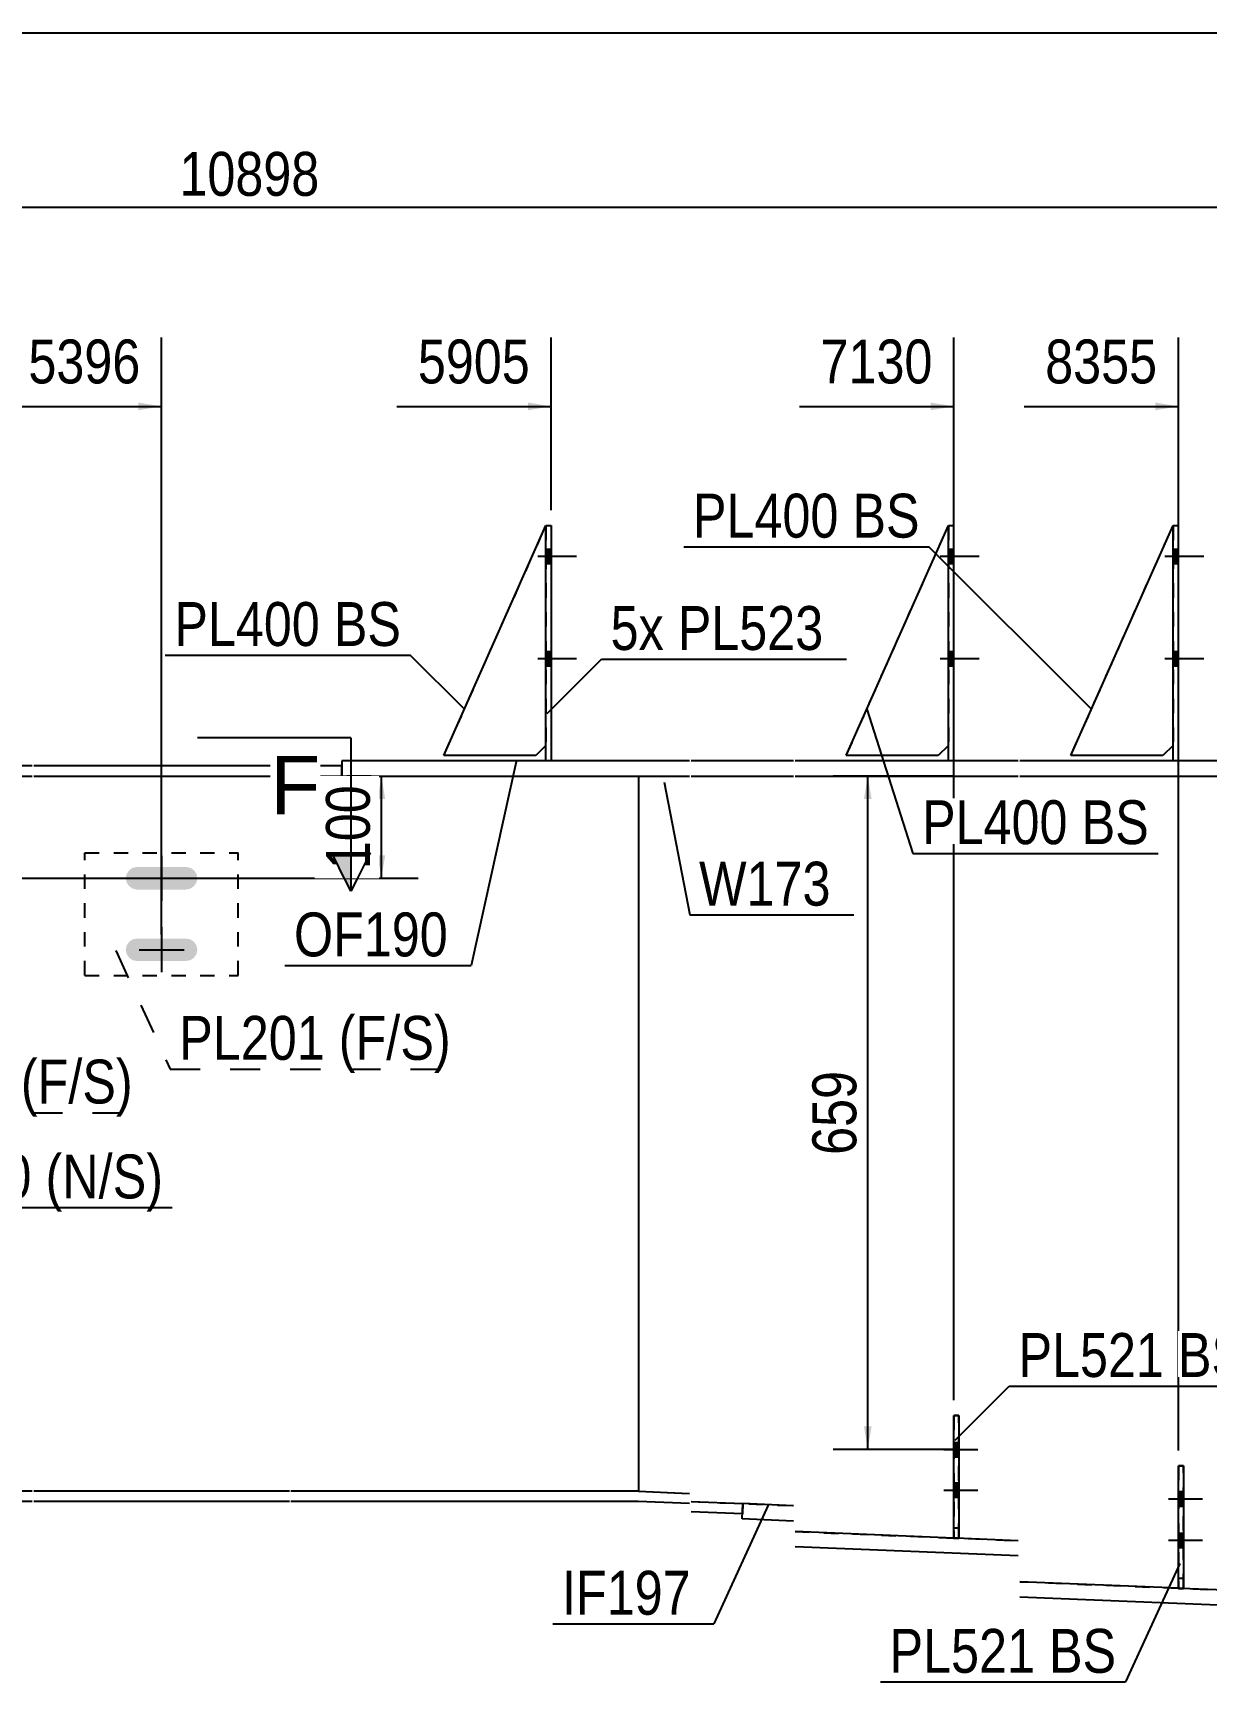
# Model space of a CAD drawing. Header units: millimetres. Extents: x -43 to 360, y -205 to 72.
# Drawn here: x 143.6 to 220.1, y -35.8 to 71.8 of the extents above; entities that cross this region are included whole.
import ezdxf

# ---------------------------------------------------------------- set-up
doc = ezdxf.new("R2010")
doc.units = ezdxf.units.MM
doc.linetypes.add('DXK_LINE_DOT1', pattern=[1.8814, 0.9407, -0.9407])
doc.linetypes.add('DXK_LINE_DOT2', pattern=[3.9198, 1.9599, -1.9599])
doc.styles.add('Arial', font='ARIAL.TTF', dxfattribs={"height": 0.2})
doc.styles.add('Arial Narrow', font='ARIALN.TTF', dxfattribs={"height": 0.2})

# ---------------------------------------------------------------- blocks, each defined once
blk = doc.blocks.new('Unknown-627019284-14518')
at = {"color": 5, "linetype": 'Continuous'}
blk.add_line((359.72, 71.81), (-40.28, 71.81), dxfattribs=at)
blk = doc.blocks.new('Part-627019284-8017 - 7994')
at = {"color": 2, "linetype": 'Continuous'}
blk.add_line((183.05, 23.33), (183.05, -23.33), dxfattribs=at)
at = {"color": 7, "linetype": 'DXK_LINE_DOT1'}
for p, q in [((183.05, 23.33), (186.39, 23.33)), ((186.49, 23.33), (193.17, 23.33)), ((193.27, 23.33), (207.82, 23.33)), ((207.92, 23.33), (222.47, 23.33)), ((222.57, 23.33), (243.21, 23.33)), ((243.21, 23.33), (243.21, -33.33)), ((183.05, -23.33), (186.39, -23.47)), ((186.49, -24), (193.17, -24.27)), ((193.27, -25.96), (207.82, -26.55)), ((207.92, -29.23), (222.47, -29.82)), ((222.57, -32.51), (243.21, -33.33))]:
    blk.add_line(p, q, dxfattribs=at)
blk = doc.blocks.new('Part-627019284-8019 - 7994')
at = {"color": 2, "linetype": 'Continuous'}
for p, q in [((76.45, -24), (76.45, -23.33)), ((76.45, -23.33), (79.79, -23.33)), ((79.89, -23.33), (94.25, -23.33)), ((94.35, -23.33), (104.7, -23.33)), ((120.75, -23.33), (105.04, -23.33)), ((143.52, -23.33), (120.85, -23.33)), ((160.29, -23.33), (143.62, -23.33)), ((183.05, -23.33), (160.39, -23.33)), ((183.05, -23.33), (186.39, -23.47)), ((79.79, -24), (76.45, -24)), ((94.25, -24), (79.89, -24)), ((120.75, -24), (94.35, -24)), ((143.52, -24), (120.85, -24)), ((160.29, -24), (143.62, -24)), ((183.04, -24), (160.39, -24)), ((186.39, -24.13), (183.04, -24)), ((186.49, -24), (189.86, -24.13)), ((189.83, -24.8), (186.49, -24.67)), ((189.86, -24.13), (189.83, -24.8))]:
    blk.add_line(p, q, dxfattribs=at)
at = {"color": 7, "linetype": 'DXK_LINE_DOT1'}
blk.add_line((105.04, -23.33), (104.7, -23.33), dxfattribs=at)
blk = doc.blocks.new('Part-627019284-8011 - 7994')
at = {"color": 2, "linetype": 'Continuous'}
for p, q in [((76.45, 24), (76.45, 23.33)), ((79.79, 24), (76.45, 24)), ((94.25, 24), (79.89, 24)), ((120.75, 24), (94.35, 24)), ((143.52, 24), (120.85, 24)), ((160.29, 24), (143.62, 24)), ((163.72, 24), (160.39, 24)), ((163.72, 23.33), (163.72, 24)), ((76.45, 23.33), (79.79, 23.33)), ((79.89, 23.33), (94.25, 23.33)), ((94.35, 23.33), (120.75, 23.33)), ((120.85, 23.33), (143.52, 23.33)), ((143.62, 23.33), (160.29, 23.33)), ((160.39, 23.33), (163.72, 23.33))]:
    blk.add_line(p, q, dxfattribs=at)
blk = doc.blocks.new('Part-627019284-8013 - 7994')
at = {"color": 2, "linetype": 'Continuous'}
for p, q in [((163.72, 24.33), (163.72, 23.33)), ((186.39, 24.33), (163.72, 24.33)), ((193.17, 24.33), (186.49, 24.33)), ((207.82, 24.33), (193.27, 24.33)), ((222.47, 24.33), (207.92, 24.33)), ((163.72, 23.33), (186.39, 23.33)), ((186.49, 23.33), (193.17, 23.33)), ((193.27, 23.33), (207.82, 23.33)), ((207.92, 23.33), (222.47, 23.33))]:
    blk.add_line(p, q, dxfattribs=at)
blk = doc.blocks.new('Part-627019284-8022 - 7994')
at = {"color": 2, "linetype": 'Continuous'}
for p, q in [((189.82, -25.13), (189.86, -24.13)), ((193.17, -24.27), (189.86, -24.13)), ((193.17, -25.27), (189.82, -25.13)), ((203.62, -26.38), (193.27, -25.96)), ((207.82, -26.55), (203.78, -26.38)), ((207.82, -27.55), (193.27, -26.96)), ((218.27, -29.65), (207.92, -29.23)), ((222.47, -29.82), (218.43, -29.66)), ((222.47, -30.82), (207.92, -30.24)), ((243.21, -33.33), (222.57, -32.51)), ((243.17, -34.33), (243.21, -33.33)), ((243.17, -34.33), (222.57, -33.51))]:
    blk.add_line(p, q, dxfattribs=at)
blk = doc.blocks.new('Part-627019284-8090 - 7994')
at = {"color": 7, "linetype": 'DXK_LINE_DOT1'}
for p, q in [((218.27, -21.66), (218.27, -29.66)), ((218.6, -21.66), (218.27, -21.66)), ((218.6, -29.66), (218.6, -21.66)), ((218.27, -29.66), (218.6, -29.66))]:
    blk.add_line(p, q, dxfattribs=at)
blk = doc.blocks.new('Part-627019284-8035 - 7994')
at = {"color": 7, "linetype": 'DXK_LINE_DOT1'}
for p, q in [((146.95, 10.33), (146.95, 18.33)), ((146.95, 18.33), (156.95, 18.33)), ((156.95, 10.33), (156.95, 18.33)), ((146.95, 10.33), (156.95, 10.33))]:
    blk.add_line(p, q, dxfattribs=at)
blk = doc.blocks.new('Part-627019284-8104 - 7994')
at = {"color": 7, "linetype": 'DXK_LINE_DOT1'}
for p, q in [((196.6, 24.67), (203.27, 39.67)), ((203.27, 25.33), (202.6, 24.67)), ((202.6, 24.67), (196.6, 24.67))]:
    blk.add_line(p, q, dxfattribs=at)
blk = doc.blocks.new('Part-627019284-8105 - 7994')
at = {"color": 7, "linetype": 'DXK_LINE_DOT1'}
for p, q in [((211.25, 24.67), (217.92, 39.67)), ((217.92, 25.33), (217.25, 24.67)), ((217.25, 24.67), (211.25, 24.67))]:
    blk.add_line(p, q, dxfattribs=at)
blk = doc.blocks.new('Part-627019284-8043 - 7994')
at = {"color": 2, "linetype": 'Continuous'}
for p, q in [((203.27, 24.33), (203.27, 39.67)), ((203.27, 39.67), (203.6, 39.67)), ((203.6, 39.67), (203.6, 24.33))]:
    blk.add_line(p, q, dxfattribs=at)
at = {"color": 7, "linetype": 'DXK_LINE_DOT1'}
blk.add_line((203.6, 24.33), (203.27, 24.33), dxfattribs=at)
blk = doc.blocks.new('Part-627019284-8044 - 7994')
at = {"color": 2, "linetype": 'Continuous'}
for p, q in [((217.92, 24.33), (217.92, 39.67)), ((217.92, 39.67), (218.25, 39.67)), ((218.25, 39.67), (218.25, 24.33))]:
    blk.add_line(p, q, dxfattribs=at)
at = {"color": 7, "linetype": 'DXK_LINE_DOT1'}
blk.add_line((218.25, 24.33), (217.92, 24.33), dxfattribs=at)
blk = doc.blocks.new('Part-627019284-8047 - 7994')
at = {"color": 2, "linetype": 'Continuous'}
for p, q in [((177.02, 24.33), (177.02, 39.67)), ((177.02, 39.67), (177.36, 39.67)), ((177.36, 39.67), (177.36, 24.33))]:
    blk.add_line(p, q, dxfattribs=at)
at = {"color": 7, "linetype": 'DXK_LINE_DOT1'}
blk.add_line((177.36, 24.33), (177.02, 24.33), dxfattribs=at)
blk = doc.blocks.new('Part-627019284-8061 - 7994')
at = {"color": 2, "linetype": 'Continuous'}
for p, q in [((196.6, 24.67), (203.27, 39.67)), ((203.27, 25.33), (202.6, 24.67)), ((202.6, 24.67), (196.6, 24.67))]:
    blk.add_line(p, q, dxfattribs=at)
at = {"color": 7, "linetype": 'DXK_LINE_DOT1'}
blk.add_line((203.27, 39.67), (203.27, 25.33), dxfattribs=at)
blk = doc.blocks.new('Part-627019284-8062 - 7994')
at = {"color": 2, "linetype": 'Continuous'}
for p, q in [((203.62, -26.38), (203.62, -18.38)), ((203.62, -18.38), (203.95, -18.38)), ((203.95, -18.38), (203.95, -26.38)), ((203.95, -26.38), (203.62, -26.38))]:
    blk.add_line(p, q, dxfattribs=at)
at = {"color": 7, "linetype": 'DXK_LINE_DOT1'}
blk.add_line((203.62, -25.72), (203.95, -25.72), dxfattribs=at)
blk = doc.blocks.new('Part-627019284-8065 - 7994')
at = {"color": 2, "linetype": 'Continuous'}
for p, q in [((211.25, 24.67), (217.92, 39.67)), ((217.92, 25.33), (217.25, 24.67)), ((217.25, 24.67), (211.25, 24.67))]:
    blk.add_line(p, q, dxfattribs=at)
at = {"color": 7, "linetype": 'DXK_LINE_DOT1'}
blk.add_line((217.92, 39.67), (217.92, 25.33), dxfattribs=at)
blk = doc.blocks.new('Part-627019284-8066 - 7994')
at = {"color": 2, "linetype": 'Continuous'}
for p, q in [((218.27, -29.66), (218.27, -21.66)), ((218.27, -21.66), (218.6, -21.66)), ((218.6, -21.66), (218.6, -29.66)), ((218.6, -29.66), (218.27, -29.66))]:
    blk.add_line(p, q, dxfattribs=at)
at = {"color": 7, "linetype": 'DXK_LINE_DOT1'}
blk.add_line((218.27, -28.99), (218.6, -28.99), dxfattribs=at)
blk = doc.blocks.new('Part-627019284-8085 - 7994')
at = {"color": 7, "linetype": 'DXK_LINE_DOT1'}
for p, q in [((203.62, -18.38), (203.62, -26.38)), ((203.95, -18.38), (203.62, -18.38)), ((203.95, -26.38), (203.95, -18.38)), ((203.62, -26.38), (203.95, -26.38))]:
    blk.add_line(p, q, dxfattribs=at)
blk = doc.blocks.new('Part-627019284-8093 - 7994')
at = {"color": 2, "linetype": 'Continuous'}
for p, q in [((170.36, 24.67), (177.02, 39.67)), ((177.02, 25.33), (176.36, 24.67)), ((176.36, 24.67), (170.36, 24.67))]:
    blk.add_line(p, q, dxfattribs=at)
at = {"color": 7, "linetype": 'DXK_LINE_DOT1'}
blk.add_line((177.02, 39.67), (177.02, 25.33), dxfattribs=at)
blk = doc.blocks.new('Part-627019284-8110 - 7994')
at = {"color": 7, "linetype": 'DXK_LINE_DOT1'}
for p, q in [((170.36, 24.67), (177.02, 39.67)), ((177.02, 25.33), (176.36, 24.67)), ((176.36, 24.67), (170.36, 24.67))]:
    blk.add_line(p, q, dxfattribs=at)
blk = doc.blocks.new('Part-627019284-8114 - 7994')
at = {"color": 7, "linetype": 'DXK_LINE_DOT1'}
for p, q in [((143.62, 23.33), (160.29, 23.33)), ((160.39, 23.33), (183.05, 23.33)), ((183.05, 23.33), (183.05, -23.33)), ((160.29, -23.33), (143.62, -23.33)), ((183.05, -23.33), (160.39, -23.33))]:
    blk.add_line(p, q, dxfattribs=at)
blk = doc.blocks.new('Bolt-627019284-8116 - 7994')
at = {"linetype": 'Continuous'}
for points in [[(154.23, 16.39), (154.29, 16.67), (154.23, 16.95), (154.07, 17.19), (153.83, 17.35), (153.55, 17.4), (150.35, 17.4), (150.07, 17.35), (149.84, 17.19), (149.68, 16.95), (149.62, 16.67), (149.68, 16.39), (149.84, 16.15), (150.07, 15.99), (150.35, 15.93), (153.55, 15.93), (153.83, 15.99), (154.07, 16.15)], [(154.23, 11.72), (154.29, 12), (154.23, 12.28), (154.07, 12.52), (153.83, 12.68), (153.55, 12.73), (150.35, 12.73), (150.07, 12.68), (149.84, 12.52), (149.68, 12.28), (149.62, 12), (149.68, 11.72), (149.84, 11.48), (150.07, 11.32), (150.35, 11.27), (153.55, 11.27), (153.83, 11.32), (154.07, 11.48)]]:
    blk.add_hatch(color=3, dxfattribs=at).paths.add_polyline_path(points)
at = {"color": 3, "linetype": 'Continuous'}
for p, q in [((151.95, 18.13), (151.95, 15.2)), ((150.49, 16.67), (153.42, 16.67)), ((151.95, 13.47), (151.95, 10.53)), ((150.49, 12), (153.42, 12))]:
    blk.add_line(p, q, dxfattribs=at)
blk = doc.blocks.new('Bolt-627019284-8133 - 7994')
at = {"linetype": 'Continuous'}
for points in [[(203.6, 37.2), (203.6, 38.13), (203.27, 38.13), (203.27, 37.2)], [(203.6, 37.2), (203.6, 38.13), (203.27, 38.13), (203.27, 37.2)], [(203.6, 37.2), (203.6, 38.13), (203.27, 38.13), (203.27, 37.2)], [(203.6, 30.53), (203.6, 31.47), (203.27, 31.47), (203.27, 30.53)], [(203.6, 30.53), (203.6, 31.47), (203.27, 31.47), (203.27, 30.53)], [(203.6, 30.53), (203.6, 31.47), (203.27, 31.47), (203.27, 30.53)]]:
    blk.add_hatch(color=3, dxfattribs=at).paths.add_polyline_path(points)
at = {"color": 3, "linetype": 'Continuous'}
for p, q in [((202.73, 37.67), (205.27, 37.67)), ((202.73, 37.67), (205.27, 37.67)), ((202.73, 37.67), (205.27, 37.67)), ((203.27, 38.13), (203.6, 38.13)), ((203.27, 38.13), (203.6, 38.13)), ((203.27, 38.13), (203.6, 38.13)), ((203.27, 37.2), (203.6, 37.2)), ((203.27, 37.2), (203.6, 37.2)), ((203.27, 37.2), (203.6, 37.2)), ((203.27, 31.47), (203.6, 31.47)), ((203.27, 31.47), (203.6, 31.47)), ((203.27, 31.47), (203.6, 31.47)), ((202.73, 31), (205.27, 31)), ((202.73, 31), (205.27, 31)), ((202.73, 31), (205.27, 31)), ((203.27, 30.53), (203.6, 30.53)), ((203.27, 30.53), (203.6, 30.53)), ((203.27, 30.53), (203.6, 30.53))]:
    blk.add_line(p, q, dxfattribs=at)
blk = doc.blocks.new('Bolt-627019284-8134 - 7994')
at = {"linetype": 'Continuous'}
for points in [[(218.25, 37.2), (218.25, 38.13), (217.92, 38.13), (217.92, 37.2)], [(218.25, 37.2), (218.25, 38.13), (217.92, 38.13), (217.92, 37.2)], [(218.25, 37.2), (218.25, 38.13), (217.92, 38.13), (217.92, 37.2)], [(218.25, 30.53), (218.25, 31.47), (217.92, 31.47), (217.92, 30.53)], [(218.25, 30.53), (218.25, 31.47), (217.92, 31.47), (217.92, 30.53)], [(218.25, 30.53), (218.25, 31.47), (217.92, 31.47), (217.92, 30.53)]]:
    blk.add_hatch(color=3, dxfattribs=at).paths.add_polyline_path(points)
at = {"color": 3, "linetype": 'Continuous'}
for p, q in [((217.38, 37.67), (219.92, 37.67)), ((217.38, 37.67), (219.92, 37.67)), ((217.38, 37.67), (219.92, 37.67)), ((217.92, 38.13), (218.25, 38.13)), ((217.92, 38.13), (218.25, 38.13)), ((217.92, 38.13), (218.25, 38.13)), ((217.92, 37.2), (218.25, 37.2)), ((217.92, 37.2), (218.25, 37.2)), ((217.92, 37.2), (218.25, 37.2)), ((217.92, 31.47), (218.25, 31.47)), ((217.92, 31.47), (218.25, 31.47)), ((217.92, 31.47), (218.25, 31.47)), ((217.38, 31), (219.92, 31)), ((217.38, 31), (219.92, 31)), ((217.38, 31), (219.92, 31)), ((217.92, 30.53), (218.25, 30.53)), ((217.92, 30.53), (218.25, 30.53)), ((217.92, 30.53), (218.25, 30.53))]:
    blk.add_line(p, q, dxfattribs=at)
blk = doc.blocks.new('Bolt-627019284-8137 - 7994')
at = {"linetype": 'Continuous'}
for points in [[(177.36, 37.2), (177.36, 38.13), (177.02, 38.13), (177.02, 37.2)], [(177.36, 37.2), (177.36, 38.13), (177.02, 38.13), (177.02, 37.2)], [(177.36, 37.2), (177.36, 38.13), (177.02, 38.13), (177.02, 37.2)], [(177.36, 30.53), (177.36, 31.47), (177.02, 31.47), (177.02, 30.53)], [(177.36, 30.53), (177.36, 31.47), (177.02, 31.47), (177.02, 30.53)], [(177.36, 30.53), (177.36, 31.47), (177.02, 31.47), (177.02, 30.53)]]:
    blk.add_hatch(color=3, dxfattribs=at).paths.add_polyline_path(points)
at = {"color": 3, "linetype": 'Continuous'}
for p, q in [((176.49, 37.67), (179.02, 37.67)), ((176.49, 37.67), (179.02, 37.67)), ((176.49, 37.67), (179.02, 37.67)), ((177.02, 38.13), (177.36, 38.13)), ((177.02, 38.13), (177.36, 38.13)), ((177.02, 38.13), (177.36, 38.13)), ((177.02, 37.2), (177.36, 37.2)), ((177.02, 37.2), (177.36, 37.2)), ((177.02, 37.2), (177.36, 37.2)), ((177.02, 31.47), (177.36, 31.47)), ((177.02, 31.47), (177.36, 31.47)), ((177.02, 31.47), (177.36, 31.47)), ((176.49, 31), (179.02, 31)), ((176.49, 31), (179.02, 31)), ((176.49, 31), (179.02, 31)), ((177.02, 30.53), (177.36, 30.53)), ((177.02, 30.53), (177.36, 30.53)), ((177.02, 30.53), (177.36, 30.53))]:
    blk.add_line(p, q, dxfattribs=at)
blk = doc.blocks.new('Bolt-627019284-8146 - 7994')
at = {"linetype": 'Continuous'}
for points in [[(203.95, -21.07), (203.95, -20.14), (203.62, -20.14), (203.62, -21.07)], [(203.95, -23.72), (203.95, -22.78), (203.62, -22.78), (203.62, -23.72)]]:
    blk.add_hatch(color=3, dxfattribs=at).paths.add_polyline_path(points)
at = {"color": 3, "linetype": 'Continuous'}
for p, q in [((203.62, -20.14), (203.95, -20.14)), ((202.98, -20.6), (205.18, -20.6)), ((203.62, -21.07), (203.95, -21.07)), ((202.98, -23.25), (205.18, -23.25)), ((203.62, -22.78), (203.95, -22.78)), ((203.62, -23.72), (203.95, -23.72))]:
    blk.add_line(p, q, dxfattribs=at)
blk = doc.blocks.new('Bolt-627019284-8149 - 7994')
at = {"linetype": 'Continuous'}
for points in [[(218.6, -24.29), (218.6, -23.35), (218.27, -23.35), (218.27, -24.29)], [(218.6, -26.99), (218.6, -26.06), (218.27, -26.06), (218.27, -26.99)]]:
    blk.add_hatch(color=3, dxfattribs=at).paths.add_polyline_path(points)
at = {"color": 3, "linetype": 'Continuous'}
for p, q in [((218.27, -23.35), (218.6, -23.35)), ((217.63, -23.82), (219.83, -23.82)), ((218.27, -24.29), (218.6, -24.29)), ((217.63, -26.52), (219.83, -26.52)), ((218.27, -26.06), (218.6, -26.06)), ((218.27, -26.99), (218.6, -26.99))]:
    blk.add_line(p, q, dxfattribs=at)
blk = doc.blocks.new('Bolt-627019284-8166 - 7994')
at = {"color": 3, "linetype": 'DXK_LINE_DOT2'}
for p, q in [((203.62, -20.14), (203.95, -20.14)), ((202.98, -20.6), (205.18, -20.6)), ((203.62, -21.07), (203.95, -21.07)), ((202.98, -23.25), (205.18, -23.25)), ((203.62, -22.78), (203.95, -22.78)), ((203.62, -23.72), (203.95, -23.72))]:
    blk.add_line(p, q, dxfattribs=at)
blk = doc.blocks.new('Bolt-627019284-8169 - 7994')
at = {"color": 3, "linetype": 'DXK_LINE_DOT2'}
for p, q in [((218.27, -23.35), (218.6, -23.35)), ((217.63, -23.82), (219.83, -23.82)), ((218.27, -24.29), (218.6, -24.29)), ((217.63, -26.52), (219.83, -26.52)), ((218.27, -26.06), (218.6, -26.06)), ((218.27, -26.99), (218.6, -26.99))]:
    blk.add_line(p, q, dxfattribs=at)
blk = doc.blocks.new('StraightDimension-627019284-15319 - 7994')
at = {"color": 7, "linetype": 'Continuous'}
blk.add_line((-2.59, 60.44), (317.96, 60.44), dxfattribs=at)
at = {"color": 0}
blk.add_wipeout([(162.86, 60.59), (162.86, 64.79), (152.52, 64.79), (152.52, 60.59)], dxfattribs=at)
at = {"color": 3, "style": 'Arial Narrow'}
blk.add_text('10898', height=2.863, dxfattribs=at).set_placement((153.12, 61.19))
blk = doc.blocks.new('StraightDimension-627019284-15549 - 7994')
at = {"linetype": 'Continuous'}
for points in [[(166.04, 21.83), (166.29, 23.33), (166.54, 21.83)], [(166.54, 18.17), (166.29, 16.67), (166.04, 18.17)]]:
    blk.add_hatch(color=7, dxfattribs=at).paths.add_polyline_path(points)
at = {"color": 7, "linetype": 'Continuous'}
for p, q in [((165.62, 23.33), (164.04, 23.33)), ((166.29, 16.67), (166.29, 23.33)), ((113.42, 16.67), (168.69, 16.67))]:
    blk.add_line(p, q, dxfattribs=at)
at = {"color": 0}
blk.add_wipeout([(166.14, 23.34), (161.94, 23.34), (161.94, 16.66), (166.14, 16.66)], dxfattribs=at)
at = {"color": 3, "style": 'Arial Narrow'}
blk.add_text('100', height=2.863, rotation=90.0002, dxfattribs=at).set_placement((165.54, 17.26))
blk = doc.blocks.new('StraightDimension-627019284-16426 - 7994')
at = {"linetype": 'Continuous'}
for points in [[(197.76, 21.83), (198.01, 23.33), (198.26, 21.83)], [(198.26, -19.1), (198.01, -20.6), (197.76, -19.1)]]:
    blk.add_hatch(color=7, dxfattribs=at).paths.add_polyline_path(points)
at = {"color": 7, "linetype": 'Continuous'}
for p, q in [((203.57, 23.33), (195.76, 23.33)), ((198.01, -20.6), (198.01, 23.33)), ((203.57, -20.6), (195.76, -20.6))]:
    blk.add_line(p, q, dxfattribs=at)
at = {"color": 0}
blk.add_wipeout([(197.86, 4.71), (193.66, 4.71), (193.66, -1.98), (197.86, -1.98)], dxfattribs=at)
at = {"color": 3, "style": 'Arial Narrow'}
blk.add_text('659', height=2.863, rotation=90.0002, dxfattribs=at).set_placement((197.26, -1.38))
blk = doc.blocks.new('StraightDimension-627019284-19518 - 7994')
at = {"linetype": 'Continuous'}
blk.add_hatch(color=7, dxfattribs=at).paths.add_polyline_path([(216.77, 47.7), (218.27, 47.45), (216.77, 47.2)])
at = {"color": 7, "linetype": 'Continuous'}
for p, q in [((218.27, -20.66), (218.27, 51.95)), ((208.2, 47.45), (218.27, 47.45))]:
    blk.add_line(p, q, dxfattribs=at)
at = {"color": 0}
blk.add_wipeout([(217.49, 48.35), (217.49, 52.55), (208.98, 52.55), (208.98, 48.35)], dxfattribs=at)
at = {"color": 3, "style": 'Arial Narrow'}
blk.add_text('8355', height=2.863, dxfattribs=at).set_placement((209.58, 48.95))
blk = doc.blocks.new('StraightDimension-627019284-19519 - 7994')
at = {"linetype": 'Continuous'}
blk.add_hatch(color=7, dxfattribs=at).paths.add_polyline_path([(202.12, 47.7), (203.62, 47.45), (202.12, 47.2)])
at = {"color": 7, "linetype": 'Continuous'}
for p, q in [((203.62, -17.38), (203.62, 51.95)), ((193.55, 47.45), (203.62, 47.45))]:
    blk.add_line(p, q, dxfattribs=at)
at = {"color": 0}
blk.add_wipeout([(202.84, 48.35), (202.84, 52.55), (194.33, 52.55), (194.33, 48.35)], dxfattribs=at)
at = {"color": 3, "style": 'Arial Narrow'}
blk.add_text('7130', height=2.863, dxfattribs=at).set_placement((194.93, 48.95))
blk = doc.blocks.new('StraightDimension-627019284-19520 - 7994')
at = {"linetype": 'Continuous'}
blk.add_hatch(color=7, dxfattribs=at).paths.add_polyline_path([(175.86, 47.7), (177.36, 47.45), (175.86, 47.2)])
at = {"color": 7, "linetype": 'Continuous'}
for p, q in [((177.36, 40.67), (177.36, 51.95)), ((167.29, 47.45), (177.36, 47.45))]:
    blk.add_line(p, q, dxfattribs=at)
at = {"color": 0}
blk.add_wipeout([(176.58, 48.35), (176.58, 52.55), (168.07, 52.55), (168.07, 48.35)], dxfattribs=at)
at = {"color": 3, "style": 'Arial Narrow'}
blk.add_text('5905', height=2.863, dxfattribs=at).set_placement((168.67, 48.95))
blk = doc.blocks.new('StraightDimension-627019284-19521 - 7994')
at = {"linetype": 'Continuous'}
blk.add_hatch(color=7, dxfattribs=at).paths.add_polyline_path([(150.45, 47.7), (151.95, 47.45), (150.45, 47.2)])
at = {"color": 7, "linetype": 'Continuous'}
for p, q in [((151.95, 13), (151.95, 51.95)), ((141.89, 47.45), (151.95, 47.45))]:
    blk.add_line(p, q, dxfattribs=at)
at = {"color": 0}
blk.add_wipeout([(151.18, 48.35), (151.18, 52.55), (142.67, 52.55), (142.67, 48.35)], dxfattribs=at)
at = {"color": 3, "style": 'Arial Narrow'}
blk.add_text('5396', height=2.863, dxfattribs=at).set_placement((143.27, 48.95))
blk = doc.blocks.new('MarkSet-627019284-21882 - 7994')
at = {"color": 7, "linetype": 'Continuous'}
for p, q in [((177.11, 27.42), (180.64, 30.96)), ((180.64, 30.96), (196.62, 30.96))]:
    blk.add_line(p, q, dxfattribs=at)
at = {"color": 0}
for points in [[(184.72, 31.56), (184.72, 34.56), (181.24, 34.56), (181.24, 31.56)], [(195.12, 31.56), (195.12, 34.56), (185.62, 34.56), (185.62, 31.56)]]:
    blk.add_wipeout(points, dxfattribs=at)
for points in [[(184.72, 31.56), (184.72, 34.56), (181.24, 34.56), (181.24, 31.56)], [(195.12, 31.56), (195.12, 34.56), (185.62, 34.56), (185.62, 31.56)]]:
    blk.add_wipeout(points, dxfattribs=at)
at = {"color": 3, "style": 'Arial Narrow'}
for s, p in [('PL523', (185.62, 31.56)), ('5x', (181.24, 31.56))]:
    blk.add_text(s, height=2.863, dxfattribs=at).set_placement(p)
blk = doc.blocks.new('Mark-627019284-22009 - 7994')
at = {"color": 7, "linetype": 'Continuous'}
for p in [(175.07, 24.27), (159.99, 10.97)]:
    blk.add_line(p, (172.14, 10.97), dxfattribs=at)
at = {"color": 0}
blk.add_wipeout([(170.64, 11.57), (170.64, 14.57), (160.59, 14.57), (160.59, 11.57)], dxfattribs=at)
blk.add_wipeout([(170.64, 11.57), (170.64, 14.57), (160.59, 14.57), (160.59, 11.57)], dxfattribs=at)
at = {"color": 3, "style": 'Arial Narrow'}
blk.add_text('OF190', height=2.863, dxfattribs=at).set_placement((160.59, 11.57))
blk = doc.blocks.new('MarkSet-627019284-21907 - 7994')
at = {"color": 7, "linetype": 'Continuous'}
for p in [(186.01, 38.29), (212.6, 27.69)]:
    blk.add_line(p, (202, 38.29), dxfattribs=at)
at = {"color": 0}
for points in [[(196.11, 38.89), (196.11, 41.89), (186.61, 41.89), (186.61, 38.89)], [(201.4, 38.89), (201.4, 41.89), (197.01, 41.89), (197.01, 38.89)]]:
    blk.add_wipeout(points, dxfattribs=at)
for points in [[(196.11, 38.89), (196.11, 41.89), (186.61, 41.89), (186.61, 38.89)], [(201.4, 38.89), (201.4, 41.89), (197.01, 41.89), (197.01, 38.89)]]:
    blk.add_wipeout(points, dxfattribs=at)
at = {"color": 3, "style": 'Arial Narrow'}
for s, p in [('PL400', (186.61, 38.89)), ('BS', (197.01, 38.89))]:
    blk.add_text(s, height=2.863, dxfattribs=at).set_placement(p)
blk = doc.blocks.new('SectionMark-627019284-20310 - 7994')
at = {"linetype": 'Continuous'}
for points in [[(106.36, 18.33), (107.61, 18.33), (106.36, 15.83)], [(163.05, 18.33), (164.3, 18.33), (164.3, 15.83)]]:
    blk.add_hatch(color=30, dxfattribs=at).paths.add_polyline_path(points)
at = {"color": 30, "linetype": 'Continuous'}
for p, q in [((106.36, 25.83), (116.36, 25.83)), ((106.36, 25.83), (106.36, 15.83)), ((164.3, 25.83), (154.3, 25.83)), ((164.3, 25.83), (164.3, 15.83)), ((106.36, 15.83), (105.11, 18.33)), ((107.61, 18.33), (105.11, 18.33)), ((106.36, 15.83), (107.61, 18.33)), ((163.05, 18.33), (165.55, 18.33)), ((164.3, 15.83), (163.05, 18.33)), ((165.55, 18.33), (164.3, 15.83))]:
    blk.add_line(p, q, dxfattribs=at)
at = {"color": 0, "linetype": 'Continuous'}
for points in [[(111.62, 20.83), (111.62, 24.83), (108.36, 24.83), (108.36, 20.83)], [(162.3, 20.83), (162.3, 24.83), (159.04, 24.83), (159.04, 20.83)]]:
    blk.add_wipeout(points, dxfattribs=at)
at = {"color": 96, "linetype": 'Continuous', "style": 'Arial'}
for p in [(108.36, 20.83), (159.04, 20.83)]:
    blk.add_text('F', height=3.82, dxfattribs=at).set_placement(p)
blk = doc.blocks.new('MarkSet-627019284-21851 - 7994')
at = {"color": 7, "linetype": 'Continuous'}
for p, q in [((203.7, -20), (207.24, -16.47)), ((207.24, -16.47), (223.23, -16.47))]:
    blk.add_line(p, q, dxfattribs=at)
at = {"color": 0}
for points in [[(217.34, -15.87), (217.34, -12.87), (207.84, -12.87), (207.84, -15.87)], [(222.63, -15.87), (222.63, -12.87), (218.24, -12.87), (218.24, -15.87)]]:
    blk.add_wipeout(points, dxfattribs=at)
for points in [[(217.34, -15.87), (217.34, -12.87), (207.84, -12.87), (207.84, -15.87)], [(222.63, -15.87), (222.63, -12.87), (218.24, -12.87), (218.24, -15.87)]]:
    blk.add_wipeout(points, dxfattribs=at)
at = {"color": 3, "style": 'Arial Narrow'}
for s, p in [('PL521', (207.84, -15.87)), ('BS', (218.24, -15.87))]:
    blk.add_text(s, height=2.863, dxfattribs=at).set_placement(p)
blk = doc.blocks.new('MarkSet-627019284-21862 - 7994')
at = {"color": 7, "linetype": 'Continuous'}
for p in [(218.35, -28.04), (198.83, -35.77)]:
    blk.add_line(p, (214.82, -35.77), dxfattribs=at)
at = {"color": 0}
for points in [[(208.93, -35.17), (208.93, -32.17), (199.43, -32.17), (199.43, -35.17)], [(214.22, -35.17), (214.22, -32.17), (209.83, -32.17), (209.83, -35.17)]]:
    blk.add_wipeout(points, dxfattribs=at)
for points in [[(208.93, -35.17), (208.93, -32.17), (199.43, -32.17), (199.43, -35.17)], [(214.22, -35.17), (214.22, -32.17), (209.83, -32.17), (209.83, -35.17)]]:
    blk.add_wipeout(points, dxfattribs=at)
at = {"color": 3, "style": 'Arial Narrow'}
for s, p in [('PL521', (199.43, -35.17)), ('BS', (209.83, -35.17))]:
    blk.add_text(s, height=2.863, dxfattribs=at).set_placement(p)
blk = doc.blocks.new('MarkSet-627019284-21896 - 7994')
at = {"color": 7, "linetype": 'Continuous'}
for p, q in [((197.95, 27.69), (200.95, 18.29)), ((200.95, 18.29), (216.94, 18.29))]:
    blk.add_line(p, q, dxfattribs=at)
at = {"color": 0}
for points in [[(211.06, 18.89), (211.06, 21.89), (201.55, 21.89), (201.55, 18.89)], [(216.34, 18.89), (216.34, 21.89), (211.96, 21.89), (211.96, 18.89)]]:
    blk.add_wipeout(points, dxfattribs=at)
for points in [[(211.06, 18.89), (211.06, 21.89), (201.55, 21.89), (201.55, 18.89)], [(216.34, 18.89), (216.34, 21.89), (211.96, 21.89), (211.96, 18.89)]]:
    blk.add_wipeout(points, dxfattribs=at)
at = {"color": 3, "style": 'Arial Narrow'}
for s, p in [('PL400', (201.55, 18.89)), ('BS', (211.96, 18.89))]:
    blk.add_text(s, height=2.863, dxfattribs=at).set_placement(p)
blk = doc.blocks.new('Mark-627019284-22021 - 7994')
at = {"color": 7, "linetype": 'Continuous'}
for p in [(191.51, -24.24), (177.47, -31.98)]:
    blk.add_line(p, (187.98, -31.98), dxfattribs=at)
at = {"color": 0}
blk.add_wipeout([(186.48, -31.38), (186.48, -28.38), (178.07, -28.38), (178.07, -31.38)], dxfattribs=at)
blk.add_wipeout([(186.48, -31.38), (186.48, -28.38), (178.07, -28.38), (178.07, -31.38)], dxfattribs=at)
at = {"color": 3, "style": 'Arial Narrow'}
blk.add_text('IF197', height=2.863, dxfattribs=at).set_placement((178.07, -31.38))
blk = doc.blocks.new('MarkSet-627019284-21962 - 7994')
at = {"color": 7, "linetype": 'Continuous'}
for p in [(152.19, 31.22), (171.71, 27.69)]:
    blk.add_line(p, (168.17, 31.22), dxfattribs=at)
at = {"color": 0}
for points in [[(162.29, 31.82), (162.29, 34.82), (152.79, 34.82), (152.79, 31.82)], [(167.57, 31.82), (167.57, 34.82), (163.19, 34.82), (163.19, 31.82)]]:
    blk.add_wipeout(points, dxfattribs=at)
for points in [[(162.29, 31.82), (162.29, 34.82), (152.79, 34.82), (152.79, 31.82)], [(167.57, 31.82), (167.57, 34.82), (163.19, 34.82), (163.19, 31.82)]]:
    blk.add_wipeout(points, dxfattribs=at)
at = {"color": 3, "style": 'Arial Narrow'}
for s, p in [('PL400', (152.79, 31.82)), ('BS', (163.19, 31.82))]:
    blk.add_text(s, height=2.863, dxfattribs=at).set_placement(p)
blk = doc.blocks.new('Mark-627019284-22081 - 7994')
at = {"color": 7, "linetype": 'Continuous'}
for p, q in [((127.41, 12.75), (133.38, -4.82)), ((133.38, -4.82), (152.65, -4.82))]:
    blk.add_line(p, q, dxfattribs=at)
at = {"color": 0}
for points in [[(143.49, -4.22), (143.49, -1.22), (133.98, -1.22), (133.98, -4.22)], [(152.05, -4.22), (152.05, -1.22), (144.39, -1.22), (144.39, -4.22)]]:
    blk.add_wipeout(points, dxfattribs=at)
for points in [[(143.49, -4.22), (143.49, -1.22), (133.98, -1.22), (133.98, -4.22)], [(152.05, -4.22), (152.05, -1.22), (144.39, -1.22), (144.39, -4.22)]]:
    blk.add_wipeout(points, dxfattribs=at)
at = {"color": 3, "style": 'Arial Narrow'}
for s, p in [('PL490', (133.98, -4.22)), ('(N/', (144.39, -4.22)), ('S)', (148.77, -4.22))]:
    blk.add_text(s, height=2.863, dxfattribs=at).set_placement(p)
blk = doc.blocks.new('Mark-627019284-22012 - 7994')
at = {"color": 7, "linetype": 'Continuous'}
for p, q in [((184.74, 22.93), (186.41, 14.28)), ((186.41, 14.28), (197.1, 14.28))]:
    blk.add_line(p, q, dxfattribs=at)
at = {"color": 0}
blk.add_wipeout([(195.6, 14.88), (195.6, 17.88), (187.01, 17.88), (187.01, 14.88)], dxfattribs=at)
blk.add_wipeout([(195.6, 14.88), (195.6, 17.88), (187.01, 17.88), (187.01, 14.88)], dxfattribs=at)
at = {"color": 3, "style": 'Arial Narrow'}
blk.add_text('W173', height=2.863, dxfattribs=at).set_placement((187.01, 14.88))
blk = doc.blocks.new('Mark-627019284-22036 - 7994')
at = {"color": 7, "linetype": 'DXK_LINE_DOT2'}
for p, q in [((148.97, 11.95), (152.51, 4.22)), ((152.51, 4.22), (171.41, 4.22))]:
    blk.add_line(p, q, dxfattribs=at)
at = {"color": 0}
for points in [[(162.61, 4.82), (162.61, 7.82), (153.11, 7.82), (153.11, 4.82)], [(170.81, 4.82), (170.81, 7.82), (163.51, 7.82), (163.51, 4.82)]]:
    blk.add_wipeout(points, dxfattribs=at)
for points in [[(162.61, 4.82), (162.61, 7.82), (153.11, 7.82), (153.11, 4.82)], [(170.81, 4.82), (170.81, 7.82), (163.51, 7.82), (163.51, 4.82)]]:
    blk.add_wipeout(points, dxfattribs=at)
at = {"color": 3, "style": 'Arial Narrow'}
for s, p in [('PL201', (153.11, 4.82)), ('(F/', (163.51, 4.82)), ('S)', (167.53, 4.82))]:
    blk.add_text(s, height=2.863, dxfattribs=at).set_placement(p)
blk = doc.blocks.new('Mark-627019284-22078 - 7994')
at = {"color": 7, "linetype": 'DXK_LINE_DOT2'}
for p, q in [((128.61, 12.31), (131.77, 1.37)), ((131.77, 1.37), (150.67, 1.37))]:
    blk.add_line(p, q, dxfattribs=at)
at = {"color": 0}
for points in [[(141.88, 1.97), (141.88, 4.97), (132.37, 4.97), (132.37, 1.97)], [(150.07, 1.97), (150.07, 4.97), (142.78, 4.97), (142.78, 1.97)]]:
    blk.add_wipeout(points, dxfattribs=at)
for points in [[(141.88, 1.97), (141.88, 4.97), (132.37, 4.97), (132.37, 1.97)], [(150.07, 1.97), (150.07, 4.97), (142.78, 4.97), (142.78, 1.97)]]:
    blk.add_wipeout(points, dxfattribs=at)
at = {"color": 3, "style": 'Arial Narrow'}
for s, p in [('PL426', (132.37, 1.97)), ('(F/', (142.78, 1.97)), ('S)', (146.79, 1.97))]:
    blk.add_text(s, height=2.863, dxfattribs=at).set_placement(p)

msp = doc.modelspace()

# ---------------------------------------------------------------- block references
for name in ['Unknown-627019284-14518', 'Part-627019284-8093 - 7994', 'Part-627019284-8110 - 7994', 'Part-627019284-8047 - 7994', 'Part-627019284-8104 - 7994', 'Part-627019284-8061 - 7994', 'Part-627019284-8043 - 7994', 'Part-627019284-8105 - 7994', 'Part-627019284-8065 - 7994', 'Part-627019284-8044 - 7994', 'Bolt-627019284-8137 - 7994', 'Bolt-627019284-8133 - 7994', 'Bolt-627019284-8134 - 7994', 'Part-627019284-8011 - 7994', 'Part-627019284-8013 - 7994', 'Part-627019284-8114 - 7994', 'Part-627019284-8017 - 7994', 'Part-627019284-8035 - 7994', 'Bolt-627019284-8116 - 7994', 'Part-627019284-8062 - 7994', 'Part-627019284-8085 - 7994', 'Bolt-627019284-8146 - 7994', 'Bolt-627019284-8166 - 7994', 'Part-627019284-8090 - 7994', 'Part-627019284-8066 - 7994', 'Part-627019284-8019 - 7994', 'Bolt-627019284-8149 - 7994', 'Bolt-627019284-8169 - 7994', 'Part-627019284-8022 - 7994']:
    msp.add_blockref(name, (0, 0))

# ---------------------------------------------------------------- next in the draw order: block references
for name in ['StraightDimension-627019284-15319 - 7994', 'Mark-627019284-22021 - 7994', 'MarkSet-627019284-21862 - 7994']:
    msp.add_blockref(name, (0, 0))

# ---------------------------------------------------------------- next in the draw order: block references
for name in ['StraightDimension-627019284-19520 - 7994', 'StraightDimension-627019284-19518 - 7994', 'StraightDimension-627019284-15549 - 7994', 'StraightDimension-627019284-16426 - 7994']:
    msp.add_blockref(name, (0, 0))

# ---------------------------------------------------------------- next in the draw order: block references
for name in ['StraightDimension-627019284-19521 - 7994', 'StraightDimension-627019284-19519 - 7994', 'Mark-627019284-22009 - 7994']:
    msp.add_blockref(name, (0, 0))

# ---------------------------------------------------------------- next in the draw order: block references
for name in ['MarkSet-627019284-21962 - 7994', 'MarkSet-627019284-21882 - 7994', 'SectionMark-627019284-20310 - 7994', 'Mark-627019284-22012 - 7994', 'Mark-627019284-22081 - 7994', 'MarkSet-627019284-21851 - 7994']:
    msp.add_blockref(name, (0, 0))

# ---------------------------------------------------------------- next in the draw order: block references
for name in ['MarkSet-627019284-21907 - 7994', 'Mark-627019284-22036 - 7994']:
    msp.add_blockref(name, (0, 0))

# ---------------------------------------------------------------- next in the draw order: block references
for name in ['MarkSet-627019284-21896 - 7994', 'Mark-627019284-22078 - 7994']:
    msp.add_blockref(name, (0, 0))

doc.saveas('drawing.dxf')
